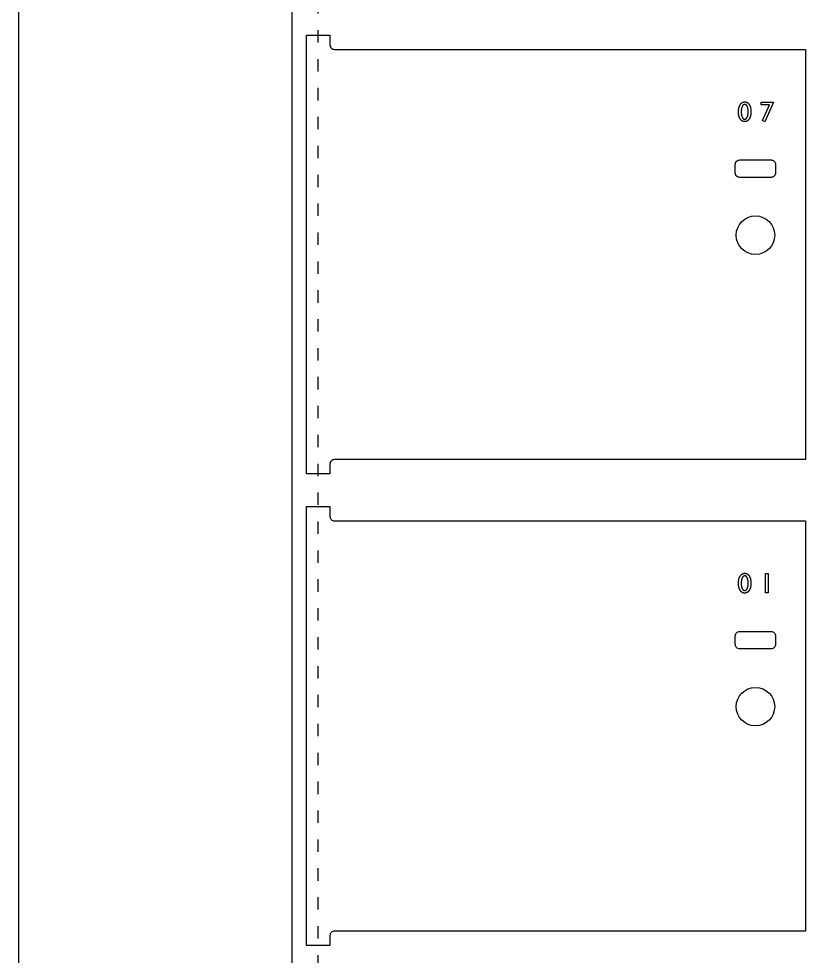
# Model space of a CAD drawing. Extents: x -300 to 5880, y -300 to 4158.
# Drawn here: x 0 to 611, y 2598 to 3317 of the extents above; entities that cross this region are included whole.
import ezdxf

# ---------------------------------------------------------------- set-up
doc = ezdxf.new("R2010")
doc.units = 0
doc.linetypes.add('DGN_STYLE_5', pattern=[22.17944, 9.505474, -12.673965])
for name, color, linetype in [('00-NOPRINT_TEXT', 7, 'CONTINUOUS'), ('00_NOPRINT_TOLERANCE', 7, 'DGN_STYLE_5'), ('BOARD_$TH-NOMINAL', 3, 'CONTINUOUS'), ('TOP-CUT-INSIDE_18MM', 1, 'CONTINUOUS'), ('TOP-CUT-OUTSIDE_18MM', 220, 'CONTINUOUS'), ('TOP-POCKET-INSIDE_02MM', 110, 'CONTINUOUS')]:
    doc.layers.add(name, color=color, linetype=linetype)

msp = doc.modelspace()

# ---------------------------------------------------------------- linework, layer by layer
at = {"layer": '00-NOPRINT_TEXT', "flags": 128}
msp.add_lwpolyline([(0, 4158), (5880, 4158), (5880, 0), (0, 0)], close=True, dxfattribs=at)
at = {"layer": '00_NOPRINT_TOLERANCE', "flags": 128}
for points in [[(210, 3958), (1430, 3958), (1430, 1518), (210, 1518)], [(230, 3938), (1410, 3938), (1410, 1538), (230, 1538)]]:
    msp.add_lwpolyline(points, close=True, dxfattribs=at)
at = {"layer": 'BOARD_$TH-NOMINAL', "flags": 128}
msp.add_lwpolyline([(210, 3958), (1430, 3958), (1430, 1518), (210, 1518)], close=True, dxfattribs=at)
at = {"layer": 'TOP-CUT-INSIDE_18MM'}
for points in [[(581.25, 3205.17), (581.25, 3198.79, -0.414214), (577.75, 3195.29), (553.75, 3195.29, -0.414214), (550.25, 3198.79), (550.25, 3205.17, -0.414214), (553.75, 3208.67), (577.75, 3208.67, -0.414214)], [(581.25, 2843.37), (581.25, 2836.99, -0.414214), (577.75, 2833.49), (553.75, 2833.49, -0.414214), (550.25, 2836.99), (550.25, 2843.37, -0.414214), (553.75, 2846.87), (577.75, 2846.87, -0.414214)]]:
    msp.add_lwpolyline(points, format="xyb", close=True, dxfattribs=at)
for centre in [(565.75, 3150.92), (565.75, 2789.12)]:
    msp.add_circle(centre, 14.79, dxfattribs=at)
at = {"layer": 'TOP-CUT-OUTSIDE_18MM'}
for points in [[(238.97, 2975.23), (238.97, 2967.73), (220.97, 2967.73), (220.97, 3304.53), (238.97, 3304.53), (238.97, 3297.03, 0.414214), (242.47, 3293.53), (604.18, 3293.53), (604.18, 2978.73), (242.47, 2978.73, 0.414214)], [(238.97, 2613.43), (238.97, 2605.93), (220.97, 2605.93), (220.97, 2942.73), (238.97, 2942.73), (238.97, 2935.23, 0.414214), (242.47, 2931.73), (604.18, 2931.73), (604.18, 2616.93), (242.47, 2616.93, 0.414214)]]:
    msp.add_lwpolyline(points, format="xyb", close=True, dxfattribs=at)
at = {"layer": 'TOP-POCKET-INSIDE_02MM'}
for points in [[(557.59, 3253.28), (557.71, 3253.28), (557.84, 3253.28), (557.96, 3253.27), (558.03, 3253.26), (558.09, 3253.25), (558.15, 3253.24), (558.21, 3253.23), (558.27, 3253.22), (558.33, 3253.21), (558.39, 3253.2), (558.45, 3253.18), (558.51, 3253.17), (558.57, 3253.15), (558.62, 3253.13), (558.68, 3253.11), (558.74, 3253.1), (558.8, 3253.07), (558.85, 3253.05), (558.91, 3253.03), (558.97, 3253.01), (559.02, 3252.98), (559.08, 3252.96), (559.13, 3252.93), (559.19, 3252.9), (559.24, 3252.87), (559.3, 3252.84), (559.35, 3252.81), (559.46, 3252.75), (559.56, 3252.68), (559.66, 3252.6), (559.77, 3252.53), (559.87, 3252.45), (559.97, 3252.36), (560.07, 3252.27), (560.16, 3252.17), (560.26, 3252.08), (560.35, 3251.97), (560.44, 3251.87), (560.54, 3251.76), (560.63, 3251.64), (560.71, 3251.52), (560.8, 3251.4), (560.89, 3251.27), (560.97, 3251.14), (561.05, 3251), (561.13, 3250.86), (561.21, 3250.72), (561.28, 3250.58), (561.36, 3250.44), (561.43, 3250.29), (561.49, 3250.14), (561.56, 3249.99), (561.62, 3249.84), (561.68, 3249.68), (561.73, 3249.52), (561.79, 3249.36), (561.84, 3249.2), (561.89, 3249.04), (561.93, 3248.87), (561.97, 3248.7), (562.05, 3248.35), (562.12, 3248), (562.18, 3247.64), (562.23, 3247.26), (562.26, 3246.88), (562.29, 3246.49), (562.3, 3246.09), (562.31, 3245.68), (562.3, 3245.26), (562.29, 3244.86), (562.26, 3244.46), (562.23, 3244.07), (562.18, 3243.69), (562.12, 3243.32), (562.05, 3242.96), (561.97, 3242.61), (561.93, 3242.44), (561.89, 3242.27), (561.84, 3242.1), (561.79, 3241.94), (561.73, 3241.78), (561.68, 3241.62), (561.62, 3241.47), (561.56, 3241.31), (561.49, 3241.16), (561.43, 3241.01), (561.36, 3240.87), (561.28, 3240.72), (561.21, 3240.58), (561.13, 3240.44), (561.05, 3240.31), (560.97, 3240.17), (560.89, 3240.04), (560.8, 3239.91), (560.71, 3239.79), (560.62, 3239.67), (560.53, 3239.56), (560.44, 3239.45), (560.35, 3239.34), (560.25, 3239.24), (560.16, 3239.15), (560.06, 3239.05), (559.96, 3238.96), (559.86, 3238.88), (559.75, 3238.8), (559.65, 3238.72), (559.54, 3238.65), (559.43, 3238.58), (559.33, 3238.52), (559.21, 3238.46), (559.16, 3238.43), (559.1, 3238.4), (559.05, 3238.37), (558.99, 3238.35), (558.93, 3238.32), (558.87, 3238.3), (558.81, 3238.28), (558.76, 3238.26), (558.7, 3238.24), (558.64, 3238.22), (558.58, 3238.2), (558.52, 3238.18), (558.46, 3238.17), (558.4, 3238.15), (558.27, 3238.12), (558.15, 3238.1), (558.02, 3238.08), (557.89, 3238.07), (557.76, 3238.06), (557.63, 3238.05), (557.5, 3238.05), (557.37, 3238.05), (557.23, 3238.06), (557.1, 3238.07), (556.97, 3238.08), (556.85, 3238.1), (556.72, 3238.12), (556.59, 3238.15), (556.47, 3238.18), (556.35, 3238.21), (556.23, 3238.25), (556.17, 3238.27), (556.11, 3238.3), (556.06, 3238.32), (556, 3238.34), (555.94, 3238.37), (555.88, 3238.39), (555.83, 3238.42), (555.77, 3238.45), (555.66, 3238.51), (555.55, 3238.57), (555.44, 3238.64), (555.34, 3238.71), (555.23, 3238.78), (555.13, 3238.86), (555.03, 3238.95), (554.93, 3239.03), (554.83, 3239.12), (554.73, 3239.22), (554.64, 3239.32), (554.55, 3239.42), (554.46, 3239.53), (554.37, 3239.64), (554.28, 3239.76), (554.19, 3239.88), (554.11, 3240), (554.03, 3240.13), (553.94, 3240.26), (553.87, 3240.39), (553.79, 3240.53), (553.72, 3240.67), (553.65, 3240.81), (553.58, 3240.96), (553.51, 3241.1), (553.45, 3241.25), (553.39, 3241.41), (553.33, 3241.56), (553.28, 3241.72), (553.23, 3241.88), (553.18, 3242.04), (553.13, 3242.21), (553.08, 3242.38), (553.04, 3242.55), (552.96, 3242.9), (552.9, 3243.26), (552.84, 3243.63), (552.8, 3244.01), (552.76, 3244.4), (552.73, 3244.8), (552.72, 3245.22), (552.71, 3245.64), (552.72, 3246.06), (552.73, 3246.47), (552.76, 3246.87), (552.8, 3247.26), (552.85, 3247.64), (552.9, 3248.01), (552.97, 3248.37), (553.05, 3248.71), (553.1, 3248.89), (553.14, 3249.05), (553.19, 3249.22), (553.24, 3249.38), (553.3, 3249.55), (553.35, 3249.7), (553.41, 3249.86), (553.48, 3250.02), (553.54, 3250.17), (553.61, 3250.32), (553.68, 3250.46), (553.75, 3250.61), (553.83, 3250.75), (553.9, 3250.89), (553.98, 3251.02), (554.07, 3251.16), (554.15, 3251.29), (554.24, 3251.42), (554.33, 3251.54), (554.42, 3251.66), (554.51, 3251.77), (554.6, 3251.88), (554.7, 3251.99), (554.8, 3252.09), (554.89, 3252.19), (554.99, 3252.28), (555.09, 3252.37), (555.2, 3252.45), (555.3, 3252.53), (555.41, 3252.61), (555.52, 3252.68), (555.62, 3252.75), (555.73, 3252.82), (555.85, 3252.88), (555.96, 3252.93), (556.02, 3252.96), (556.08, 3252.99), (556.14, 3253.01), (556.19, 3253.03), (556.25, 3253.06), (556.31, 3253.08), (556.37, 3253.1), (556.43, 3253.12), (556.49, 3253.13), (556.55, 3253.15), (556.68, 3253.18), (556.8, 3253.21), (556.93, 3253.23), (557.06, 3253.25), (557.19, 3253.27), (557.32, 3253.28), (557.45, 3253.28)], [(570.09, 3253.09), (579.73, 3253.09), (572.98, 3238.03), (571.08, 3238.83), (576.54, 3251.06), (570.09, 3251.06)], [(557.61, 3251.26), (557.5, 3251.26), (557.46, 3251.26), (557.42, 3251.26), (557.39, 3251.26), (557.35, 3251.25), (557.31, 3251.25), (557.28, 3251.25), (557.24, 3251.24), (557.2, 3251.24), (557.17, 3251.23), (557.13, 3251.22), (557.09, 3251.21), (557.06, 3251.21), (557.02, 3251.2), (556.99, 3251.19), (556.95, 3251.18), (556.92, 3251.16), (556.88, 3251.15), (556.85, 3251.14), (556.82, 3251.13), (556.78, 3251.11), (556.75, 3251.1), (556.72, 3251.08), (556.68, 3251.06), (556.65, 3251.05), (556.62, 3251.03), (556.59, 3251.01), (556.56, 3250.99), (556.52, 3250.97), (556.49, 3250.95), (556.46, 3250.93), (556.43, 3250.9), (556.4, 3250.88), (556.37, 3250.86), (556.34, 3250.83), (556.31, 3250.81), (556.28, 3250.78), (556.25, 3250.75), (556.22, 3250.73), (556.17, 3250.67), (556.11, 3250.61), (556.05, 3250.55), (556, 3250.48), (555.95, 3250.41), (555.89, 3250.34), (555.84, 3250.26), (555.79, 3250.18), (555.74, 3250.1), (555.69, 3250.02), (555.65, 3249.93), (555.6, 3249.84), (555.55, 3249.75), (555.51, 3249.65), (555.47, 3249.56), (555.43, 3249.46), (555.39, 3249.36), (555.35, 3249.25), (555.31, 3249.15), (555.24, 3248.93), (555.18, 3248.7), (555.12, 3248.47), (555.06, 3248.23), (555.02, 3247.97), (554.97, 3247.71), (554.94, 3247.45), (554.91, 3247.17), (554.88, 3246.88), (554.86, 3246.59), (554.85, 3246.29), (554.84, 3245.98), (554.84, 3245.66), (554.84, 3245.34), (554.85, 3245.02), (554.86, 3244.71), (554.88, 3244.41), (554.9, 3244.12), (554.93, 3243.84), (554.97, 3243.57), (555.01, 3243.3), (555.06, 3243.05), (555.11, 3242.8), (555.17, 3242.57), (555.23, 3242.34), (555.3, 3242.12), (555.34, 3242.01), (555.37, 3241.91), (555.41, 3241.81), (555.45, 3241.71), (555.5, 3241.61), (555.54, 3241.51), (555.58, 3241.42), (555.63, 3241.33), (555.68, 3241.25), (555.72, 3241.16), (555.77, 3241.08), (555.82, 3241), (555.87, 3240.93), (555.92, 3240.86), (555.98, 3240.79), (556.03, 3240.72), (556.09, 3240.66), (556.14, 3240.6), (556.2, 3240.54), (556.23, 3240.51), (556.26, 3240.49), (556.29, 3240.46), (556.32, 3240.44), (556.35, 3240.41), (556.38, 3240.39), (556.41, 3240.36), (556.44, 3240.34), (556.47, 3240.32), (556.5, 3240.3), (556.53, 3240.28), (556.56, 3240.26), (556.59, 3240.24), (556.63, 3240.22), (556.66, 3240.21), (556.69, 3240.19), (556.73, 3240.17), (556.76, 3240.16), (556.79, 3240.14), (556.83, 3240.13), (556.86, 3240.12), (556.89, 3240.11), (556.93, 3240.09), (556.96, 3240.08), (557, 3240.07), (557.03, 3240.06), (557.07, 3240.06), (557.11, 3240.05), (557.14, 3240.04), (557.18, 3240.04), (557.22, 3240.03), (557.25, 3240.02), (557.29, 3240.02), (557.33, 3240.02), (557.36, 3240.01), (557.4, 3240.01), (557.44, 3240.01), (557.48, 3240.01), (557.52, 3240.01), (557.56, 3240.01), (557.59, 3240.01), (557.63, 3240.02), (557.67, 3240.02), (557.71, 3240.02), (557.74, 3240.03), (557.78, 3240.04), (557.82, 3240.04), (557.85, 3240.05), (557.89, 3240.06), (557.92, 3240.06), (557.96, 3240.07), (558, 3240.08), (558.03, 3240.09), (558.06, 3240.11), (558.1, 3240.12), (558.13, 3240.13), (558.17, 3240.14), (558.2, 3240.16), (558.23, 3240.17), (558.27, 3240.19), (558.3, 3240.21), (558.33, 3240.22), (558.37, 3240.24), (558.4, 3240.26), (558.43, 3240.28), (558.46, 3240.3), (558.49, 3240.32), (558.52, 3240.34), (558.55, 3240.36), (558.59, 3240.39), (558.62, 3240.41), (558.65, 3240.44), (558.68, 3240.46), (558.71, 3240.49), (558.73, 3240.51), (558.76, 3240.54), (558.82, 3240.6), (558.88, 3240.66), (558.93, 3240.72), (558.99, 3240.79), (559.04, 3240.86), (559.09, 3240.93), (559.14, 3241), (559.19, 3241.08), (559.24, 3241.16), (559.29, 3241.25), (559.34, 3241.33), (559.39, 3241.42), (559.43, 3241.51), (559.47, 3241.61), (559.52, 3241.71), (559.56, 3241.81), (559.6, 3241.91), (559.64, 3242.01), (559.67, 3242.12), (559.74, 3242.33), (559.81, 3242.56), (559.87, 3242.79), (559.92, 3243.04), (559.97, 3243.29), (560.01, 3243.55), (560.04, 3243.81), (560.07, 3244.09), (560.1, 3244.38), (560.12, 3244.67), (560.13, 3244.97), (560.14, 3245.28), (560.14, 3245.92), (560.13, 3246.23), (560.12, 3246.53), (560.1, 3246.83), (560.08, 3247.11), (560.05, 3247.39), (560.01, 3247.66), (559.97, 3247.92), (559.93, 3248.18), (559.88, 3248.42), (559.82, 3248.66), (559.76, 3248.89), (559.69, 3249.11), (559.62, 3249.32), (559.58, 3249.43), (559.54, 3249.53), (559.5, 3249.63), (559.46, 3249.72), (559.41, 3249.82), (559.37, 3249.91), (559.32, 3250), (559.28, 3250.08), (559.23, 3250.17), (559.18, 3250.25), (559.13, 3250.32), (559.08, 3250.4), (559.03, 3250.47), (558.98, 3250.53), (558.93, 3250.6), (558.87, 3250.66), (558.82, 3250.72), (558.79, 3250.75), (558.76, 3250.77), (558.74, 3250.8), (558.71, 3250.83), (558.68, 3250.85), (558.65, 3250.88), (558.62, 3250.9), (558.59, 3250.92), (558.56, 3250.94), (558.53, 3250.97), (558.5, 3250.99), (558.47, 3251.01), (558.44, 3251.02), (558.41, 3251.04), (558.38, 3251.06), (558.35, 3251.08), (558.32, 3251.09), (558.29, 3251.11), (558.26, 3251.12), (558.22, 3251.14), (558.19, 3251.15), (558.16, 3251.16), (558.13, 3251.17), (558.09, 3251.19), (558.06, 3251.2), (558.03, 3251.2), (557.99, 3251.21), (557.96, 3251.22), (557.92, 3251.23), (557.89, 3251.23), (557.86, 3251.24), (557.82, 3251.25), (557.79, 3251.25), (557.75, 3251.25), (557.72, 3251.26), (557.68, 3251.26), (557.64, 3251.26)], [(557.59, 2891.48), (557.71, 2891.48), (557.84, 2891.48), (557.96, 2891.47), (558.03, 2891.46), (558.09, 2891.45), (558.15, 2891.44), (558.21, 2891.43), (558.27, 2891.42), (558.33, 2891.41), (558.39, 2891.4), (558.45, 2891.38), (558.51, 2891.37), (558.57, 2891.35), (558.62, 2891.33), (558.68, 2891.31), (558.74, 2891.3), (558.8, 2891.27), (558.85, 2891.25), (558.91, 2891.23), (558.97, 2891.21), (559.02, 2891.18), (559.08, 2891.16), (559.13, 2891.13), (559.19, 2891.1), (559.24, 2891.07), (559.3, 2891.04), (559.35, 2891.01), (559.46, 2890.95), (559.56, 2890.88), (559.66, 2890.8), (559.77, 2890.73), (559.87, 2890.65), (559.97, 2890.56), (560.07, 2890.47), (560.16, 2890.37), (560.26, 2890.28), (560.35, 2890.17), (560.44, 2890.07), (560.54, 2889.96), (560.63, 2889.84), (560.71, 2889.72), (560.8, 2889.6), (560.89, 2889.47), (560.97, 2889.34), (561.05, 2889.2), (561.13, 2889.06), (561.21, 2888.92), (561.28, 2888.78), (561.36, 2888.64), (561.43, 2888.49), (561.49, 2888.34), (561.56, 2888.19), (561.62, 2888.04), (561.68, 2887.88), (561.73, 2887.72), (561.79, 2887.56), (561.84, 2887.4), (561.89, 2887.24), (561.93, 2887.07), (561.97, 2886.9), (562.05, 2886.55), (562.12, 2886.2), (562.18, 2885.84), (562.23, 2885.46), (562.26, 2885.08), (562.29, 2884.69), (562.3, 2884.29), (562.31, 2883.88), (562.3, 2883.46), (562.29, 2883.06), (562.26, 2882.66), (562.23, 2882.27), (562.18, 2881.89), (562.12, 2881.52), (562.05, 2881.16), (561.97, 2880.81), (561.93, 2880.64), (561.89, 2880.47), (561.84, 2880.3), (561.79, 2880.14), (561.73, 2879.98), (561.68, 2879.82), (561.62, 2879.67), (561.56, 2879.51), (561.49, 2879.36), (561.43, 2879.21), (561.36, 2879.07), (561.28, 2878.92), (561.21, 2878.78), (561.13, 2878.64), (561.05, 2878.51), (560.97, 2878.37), (560.89, 2878.24), (560.8, 2878.11), (560.71, 2877.99), (560.62, 2877.87), (560.53, 2877.76), (560.44, 2877.65), (560.35, 2877.54), (560.25, 2877.44), (560.16, 2877.35), (560.06, 2877.25), (559.96, 2877.16), (559.86, 2877.08), (559.75, 2877), (559.65, 2876.92), (559.54, 2876.85), (559.43, 2876.78), (559.33, 2876.72), (559.21, 2876.66), (559.16, 2876.63), (559.1, 2876.6), (559.05, 2876.57), (558.99, 2876.55), (558.93, 2876.52), (558.87, 2876.5), (558.81, 2876.48), (558.76, 2876.46), (558.7, 2876.44), (558.64, 2876.42), (558.58, 2876.4), (558.52, 2876.38), (558.46, 2876.37), (558.4, 2876.35), (558.27, 2876.32), (558.15, 2876.3), (558.02, 2876.28), (557.89, 2876.27), (557.76, 2876.26), (557.63, 2876.25), (557.5, 2876.25), (557.37, 2876.25), (557.23, 2876.26), (557.1, 2876.27), (556.97, 2876.28), (556.85, 2876.3), (556.72, 2876.32), (556.59, 2876.35), (556.47, 2876.38), (556.35, 2876.41), (556.23, 2876.45), (556.17, 2876.47), (556.11, 2876.5), (556.06, 2876.52), (556, 2876.54), (555.94, 2876.57), (555.88, 2876.59), (555.83, 2876.62), (555.77, 2876.65), (555.66, 2876.71), (555.55, 2876.77), (555.44, 2876.84), (555.34, 2876.91), (555.23, 2876.98), (555.13, 2877.06), (555.03, 2877.15), (554.93, 2877.23), (554.83, 2877.32), (554.73, 2877.42), (554.64, 2877.52), (554.55, 2877.62), (554.46, 2877.73), (554.37, 2877.84), (554.28, 2877.96), (554.19, 2878.08), (554.11, 2878.2), (554.03, 2878.33), (553.94, 2878.46), (553.87, 2878.59), (553.79, 2878.73), (553.72, 2878.87), (553.65, 2879.01), (553.58, 2879.16), (553.51, 2879.3), (553.45, 2879.45), (553.39, 2879.61), (553.33, 2879.76), (553.28, 2879.92), (553.23, 2880.08), (553.18, 2880.24), (553.13, 2880.41), (553.08, 2880.58), (553.04, 2880.75), (552.96, 2881.1), (552.9, 2881.46), (552.84, 2881.83), (552.8, 2882.21), (552.76, 2882.6), (552.73, 2883), (552.72, 2883.42), (552.71, 2883.84), (552.72, 2884.26), (552.73, 2884.67), (552.76, 2885.07), (552.8, 2885.46), (552.85, 2885.84), (552.9, 2886.21), (552.97, 2886.57), (553.05, 2886.91), (553.1, 2887.09), (553.14, 2887.25), (553.19, 2887.42), (553.24, 2887.58), (553.3, 2887.75), (553.35, 2887.9), (553.41, 2888.06), (553.48, 2888.22), (553.54, 2888.37), (553.61, 2888.52), (553.68, 2888.66), (553.75, 2888.81), (553.83, 2888.95), (553.9, 2889.09), (553.98, 2889.22), (554.07, 2889.36), (554.15, 2889.49), (554.24, 2889.62), (554.33, 2889.74), (554.42, 2889.86), (554.51, 2889.97), (554.6, 2890.08), (554.7, 2890.19), (554.8, 2890.29), (554.89, 2890.39), (554.99, 2890.48), (555.09, 2890.57), (555.2, 2890.65), (555.3, 2890.73), (555.41, 2890.81), (555.52, 2890.88), (555.62, 2890.95), (555.73, 2891.02), (555.85, 2891.08), (555.96, 2891.13), (556.02, 2891.16), (556.08, 2891.19), (556.14, 2891.21), (556.19, 2891.23), (556.25, 2891.26), (556.31, 2891.28), (556.37, 2891.3), (556.43, 2891.32), (556.49, 2891.33), (556.55, 2891.35), (556.68, 2891.38), (556.8, 2891.41), (556.93, 2891.43), (557.06, 2891.45), (557.19, 2891.47), (557.32, 2891.48), (557.45, 2891.48)], [(557.61, 2889.46), (557.5, 2889.46), (557.46, 2889.46), (557.42, 2889.46), (557.39, 2889.46), (557.35, 2889.45), (557.31, 2889.45), (557.28, 2889.45), (557.24, 2889.44), (557.2, 2889.44), (557.17, 2889.43), (557.13, 2889.42), (557.09, 2889.41), (557.06, 2889.41), (557.02, 2889.4), (556.99, 2889.39), (556.95, 2889.38), (556.92, 2889.36), (556.88, 2889.35), (556.85, 2889.34), (556.82, 2889.33), (556.78, 2889.31), (556.75, 2889.3), (556.72, 2889.28), (556.68, 2889.26), (556.65, 2889.25), (556.62, 2889.23), (556.59, 2889.21), (556.56, 2889.19), (556.52, 2889.17), (556.49, 2889.15), (556.46, 2889.13), (556.43, 2889.1), (556.4, 2889.08), (556.37, 2889.06), (556.34, 2889.03), (556.31, 2889.01), (556.28, 2888.98), (556.25, 2888.95), (556.22, 2888.93), (556.17, 2888.87), (556.11, 2888.81), (556.05, 2888.75), (556, 2888.68), (555.95, 2888.61), (555.89, 2888.54), (555.84, 2888.46), (555.79, 2888.38), (555.74, 2888.3), (555.69, 2888.22), (555.65, 2888.13), (555.6, 2888.04), (555.55, 2887.95), (555.51, 2887.85), (555.47, 2887.76), (555.43, 2887.66), (555.39, 2887.56), (555.35, 2887.45), (555.31, 2887.35), (555.24, 2887.13), (555.18, 2886.9), (555.12, 2886.67), (555.06, 2886.43), (555.02, 2886.17), (554.97, 2885.91), (554.94, 2885.65), (554.91, 2885.37), (554.88, 2885.08), (554.86, 2884.79), (554.85, 2884.49), (554.84, 2884.18), (554.84, 2883.86), (554.84, 2883.54), (554.85, 2883.22), (554.86, 2882.91), (554.88, 2882.61), (554.9, 2882.32), (554.93, 2882.04), (554.97, 2881.77), (555.01, 2881.5), (555.06, 2881.25), (555.11, 2881), (555.17, 2880.77), (555.23, 2880.54), (555.3, 2880.32), (555.34, 2880.21), (555.37, 2880.11), (555.41, 2880.01), (555.45, 2879.91), (555.5, 2879.81), (555.54, 2879.71), (555.58, 2879.62), (555.63, 2879.53), (555.68, 2879.45), (555.72, 2879.36), (555.77, 2879.28), (555.82, 2879.2), (555.87, 2879.13), (555.92, 2879.06), (555.98, 2878.99), (556.03, 2878.92), (556.09, 2878.86), (556.14, 2878.8), (556.2, 2878.74), (556.23, 2878.71), (556.26, 2878.69), (556.29, 2878.66), (556.32, 2878.64), (556.35, 2878.61), (556.38, 2878.59), (556.41, 2878.56), (556.44, 2878.54), (556.47, 2878.52), (556.5, 2878.5), (556.53, 2878.48), (556.56, 2878.46), (556.59, 2878.44), (556.63, 2878.42), (556.66, 2878.41), (556.69, 2878.39), (556.73, 2878.37), (556.76, 2878.36), (556.79, 2878.34), (556.83, 2878.33), (556.86, 2878.32), (556.89, 2878.31), (556.93, 2878.29), (556.96, 2878.28), (557, 2878.27), (557.03, 2878.26), (557.07, 2878.26), (557.11, 2878.25), (557.14, 2878.24), (557.18, 2878.24), (557.22, 2878.23), (557.25, 2878.22), (557.29, 2878.22), (557.33, 2878.22), (557.36, 2878.21), (557.4, 2878.21), (557.44, 2878.21), (557.48, 2878.21), (557.52, 2878.21), (557.56, 2878.21), (557.59, 2878.21), (557.63, 2878.22), (557.67, 2878.22), (557.71, 2878.22), (557.74, 2878.23), (557.78, 2878.24), (557.82, 2878.24), (557.85, 2878.25), (557.89, 2878.26), (557.92, 2878.26), (557.96, 2878.27), (558, 2878.28), (558.03, 2878.29), (558.06, 2878.31), (558.1, 2878.32), (558.13, 2878.33), (558.17, 2878.34), (558.2, 2878.36), (558.23, 2878.37), (558.27, 2878.39), (558.3, 2878.41), (558.33, 2878.42), (558.37, 2878.44), (558.4, 2878.46), (558.43, 2878.48), (558.46, 2878.5), (558.49, 2878.52), (558.52, 2878.54), (558.55, 2878.56), (558.59, 2878.59), (558.62, 2878.61), (558.65, 2878.64), (558.68, 2878.66), (558.71, 2878.69), (558.73, 2878.71), (558.76, 2878.74), (558.82, 2878.8), (558.88, 2878.86), (558.93, 2878.92), (558.99, 2878.99), (559.04, 2879.06), (559.09, 2879.13), (559.14, 2879.2), (559.19, 2879.28), (559.24, 2879.36), (559.29, 2879.45), (559.34, 2879.53), (559.39, 2879.62), (559.43, 2879.71), (559.47, 2879.81), (559.52, 2879.91), (559.56, 2880.01), (559.6, 2880.11), (559.64, 2880.21), (559.67, 2880.32), (559.74, 2880.53), (559.81, 2880.76), (559.87, 2880.99), (559.92, 2881.24), (559.97, 2881.49), (560.01, 2881.75), (560.04, 2882.01), (560.07, 2882.29), (560.1, 2882.58), (560.12, 2882.87), (560.13, 2883.17), (560.14, 2883.48), (560.14, 2884.12), (560.13, 2884.43), (560.12, 2884.73), (560.1, 2885.03), (560.08, 2885.31), (560.05, 2885.59), (560.01, 2885.86), (559.97, 2886.12), (559.93, 2886.38), (559.88, 2886.62), (559.82, 2886.86), (559.76, 2887.09), (559.69, 2887.31), (559.62, 2887.52), (559.58, 2887.63), (559.54, 2887.73), (559.5, 2887.83), (559.46, 2887.92), (559.41, 2888.02), (559.37, 2888.11), (559.32, 2888.2), (559.28, 2888.28), (559.23, 2888.37), (559.18, 2888.45), (559.13, 2888.52), (559.08, 2888.6), (559.03, 2888.67), (558.98, 2888.73), (558.93, 2888.8), (558.87, 2888.86), (558.82, 2888.92), (558.79, 2888.95), (558.76, 2888.97), (558.74, 2889), (558.71, 2889.03), (558.68, 2889.05), (558.65, 2889.08), (558.62, 2889.1), (558.59, 2889.12), (558.56, 2889.14), (558.53, 2889.17), (558.5, 2889.19), (558.47, 2889.21), (558.44, 2889.22), (558.41, 2889.24), (558.38, 2889.26), (558.35, 2889.28), (558.32, 2889.29), (558.29, 2889.31), (558.26, 2889.32), (558.22, 2889.34), (558.19, 2889.35), (558.16, 2889.36), (558.13, 2889.37), (558.09, 2889.39), (558.06, 2889.4), (558.03, 2889.4), (557.99, 2889.41), (557.96, 2889.42), (557.92, 2889.43), (557.89, 2889.43), (557.86, 2889.44), (557.82, 2889.45), (557.79, 2889.45), (557.75, 2889.45), (557.72, 2889.46), (557.68, 2889.46), (557.64, 2889.46)], [(573.44, 2891.29), (575.57, 2891.29), (575.57, 2876.4), (573.44, 2876.4)]]:
    msp.add_lwpolyline(points, close=True, dxfattribs=at)

doc.saveas('drawing.dxf')
